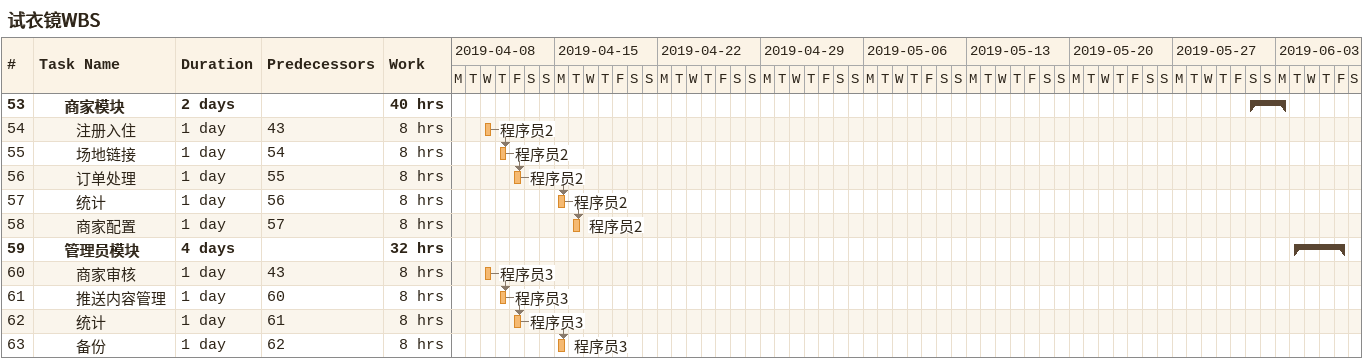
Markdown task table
试衣镜WBS

| ID | Level | Task | Duration | Start | Finish | Predecessors | Resources | Work (h) |
|---|---|---|---|---|---|---|---|---|
| 53 | 3 | **商家模块** | 2d | 2019-06-01 | 2019-06-03 |  |  | 40 |
| 54 | 4 | 注册入住 | 1d | 2019-04-10 | 2019-04-10 | 43 | 程序员2 | 8 |
| 55 | 4 | 场地链接 | 1d | 2019-04-11 | 2019-04-11 | 54 | 程序员2 | 8 |
| 56 | 4 | 订单处理 | 1d | 2019-04-12 | 2019-04-12 | 55 | 程序员2 | 8 |
| 57 | 4 | 统计 | 1d | 2019-04-15 | 2019-04-15 | 56 | 程序员2 | 8 |
| 58 | 4 | 商家配置 | 1d | 2019-04-16 | 2019-04-16 | 57 | 程序员2 | 8 |
| 59 | 3 | **管理员模块** | 4d | 2019-06-04 | 2019-06-07 |  |  | 32 |
| 60 | 4 | 商家审核 | 1d | 2019-04-10 | 2019-04-10 | 43 | 程序员3 | 8 |
| 61 | 4 | 推送内容管理 | 1d | 2019-04-11 | 2019-04-11 | 60 | 程序员3 | 8 |
| 62 | 4 | 统计 | 1d | 2019-04-12 | 2019-04-12 | 61 | 程序员3 | 8 |
| 63 | 4 | 备份 | 1d | 2019-04-15 | 2019-04-15 | 62 | 程序员3 | 8 |
